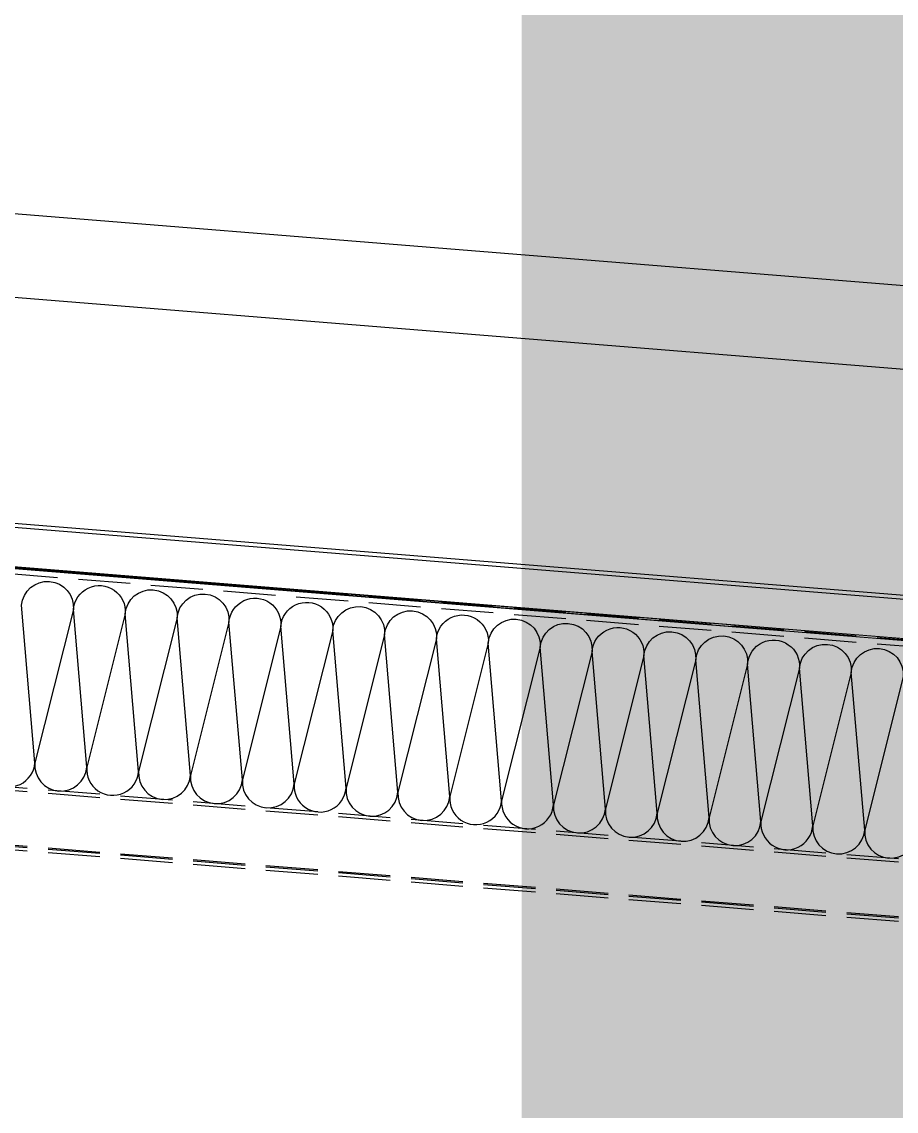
# Model space of a CAD drawing. Extents: x 220580 to 2027826, y -309201 to 71987.
# Drawn here: x 360119.8 to 360329.9, y -153232.1 to -152970.4 of the extents above; entities that cross this region are included whole.
import ezdxf

# ---------------------------------------------------------------- set-up
doc = ezdxf.new("R2010")
doc.units = 0
doc.linetypes.add('DASH', pattern=[0.35, 0.25, -0.1])
doc.linetypes.add('ZN-DASH', pattern=[0.35, 0.25, -0.1])
for name, color, linetype in [('!ZN6-虚线-8', 8, 'ZN-DASH'), ('3索引', 3, 'Continuous'), ('BWM', 8, 'Continuous'), ('SEAMLOK75 - SHEET', 6, 'Continuous')]:
    doc.layers.add(name, color=color, linetype=linetype)
doc.layers.add('屋面板', color=6, linetype='Continuous', lineweight=13)

# ---------------------------------------------------------------- blocks, each defined once
blk = doc.blocks.new('20250908100738', base_point=(-59332.14, -80635.9))
at = {"color": 8, "ltscale": 50}
for p, q in [((-60924.04, -80547.73), (-60065.4, -80617.12)), ((-60924.04, -80549.24), (-60065, -80618.65)), ((-60064.16, -80669.99), (-60924.04, -80600.5)), ((-60064.16, -80670.79), (-60924.04, -80601.31)), ((-60064.16, -80683.93), (-60924.04, -80614.45)), ((-60064.16, -80684.24), (-60924.04, -80614.75)), ((-60064.16, -80685.04), (-60924.04, -80615.55))]:
    blk.add_line(p, q, dxfattribs=at)
at = {"layer": 'BWM', "color": 8}
blk.add_lwpolyline([(-60563.2, -80623.39, 1), (-60550.74, -80624.4), (-60553.95, -80586.53, -1), (-60541.49, -80587.54), (-60550.74, -80624.4, 1), (-60538.28, -80625.41), (-60541.49, -80587.54, -1), (-60529.03, -80588.55), (-60538.28, -80625.41, 1), (-60525.82, -80626.41), (-60529.03, -80588.55, -1), (-60516.57, -80589.55), (-60525.82, -80626.41, 1), (-60513.36, -80627.42), (-60516.57, -80589.55, -1), (-60504.11, -80590.56), (-60513.36, -80627.42, 1), (-60500.9, -80628.43), (-60504.11, -80590.56, -1), (-60491.65, -80591.57), (-60500.9, -80628.43, 1), (-60488.44, -80629.43), (-60491.65, -80591.57, -1), (-60479.19, -80592.58), (-60488.44, -80629.43, 1), (-60475.98, -80630.44), (-60479.19, -80592.58, -1), (-60466.73, -80593.58), (-60475.98, -80630.44, 1), (-60463.52, -80631.45), (-60466.73, -80593.58, -1), (-60454.27, -80594.59), (-60463.52, -80631.45, 1), (-60451.06, -80632.45), (-60454.27, -80594.59, -1), (-60441.81, -80595.6), (-60451.06, -80632.45, 1), (-60438.6, -80633.46), (-60441.81, -80595.6, -1), (-60429.35, -80596.6), (-60438.6, -80633.46, 1), (-60426.15, -80634.47), (-60429.35, -80596.6, -1), (-60416.89, -80597.61), (-60426.15, -80634.47, 1), (-60413.69, -80635.47), (-60416.89, -80597.61, -1), (-60404.43, -80598.62), (-60413.69, -80635.47, 1), (-60401.23, -80636.48), (-60404.43, -80598.62, -1), (-60391.97, -80599.62), (-60401.23, -80636.48, 1), (-60388.77, -80637.49), (-60391.97, -80599.62, -1), (-60379.52, -80600.63), (-60388.77, -80637.49, 1), (-60376.31, -80638.49), (-60379.52, -80600.63, -1), (-60367.06, -80601.64), (-60376.31, -80638.49, 1), (-60363.85, -80639.5), (-60367.06, -80601.64, -1), (-60354.6, -80602.64), (-60363.85, -80639.5, 1), (-60351.39, -80640.51), (-60354.6, -80602.64, -1), (-60342.14, -80603.65), (-60351.39, -80640.51, 1), (-60338.93, -80641.51)], format="xyb", dxfattribs=at)
at = {"layer": 'SEAMLOK75 - SHEET', "color": 8, "ltscale": 1000}
for p, q in [((-59843.16, -80550.13, 0), (-60924.04, -80462.78, 0)), ((-59844.77, -80570.06, 0), (-60924.04, -80482.85, 0)), ((-60924.04, -80537.03, 0), (-59849.12, -80623.89, 0)), ((-60924.04, -80538.03, 0), (-59849.2, -80624.88, 0))]:
    blk.add_line(p, q, dxfattribs=at)
at = {"layer": '屋面板', "color": 8, "const_width": 0.7}
blk.add_lwpolyline([(-60065.4, -80617.12), (-60924.04, -80547.73)], close=True, dxfattribs=at)
blk = doc.blocks.new('20250829153651')
at = {"layer": '!ZN6-虚线-8', "color": 8, "linetype": 'ZN-DASH', "ltscale": 70}
blk.add_blockref('20250908100738', (-3.98, 12219.43), dxfattribs=at)

msp = doc.modelspace()

# ---------------------------------------------------------------- linework, layer by layer
at = {"layer": '3索引', "linetype": 'DASH', "ltscale": 1000, "const_width": 100, "elevation": 0}
msp.add_lwpolyline([(360489.91, -152450.14), (361990.24, -152450.14, -0.414214), (362190.24, -152650.14), (362190.24, -154590.78, -0.414214), (361990.24, -154790.78), (360489.91, -154790.78, -0.414214), (360289.91, -154590.78), (360289.91, -152650.14, -0.414214)], format="xyb", close=True, dxfattribs=at)

# ---------------------------------------------------------------- next in the draw order: block references
at = {"ltscale": 30}
msp.add_blockref('20250829153651', (361345.56, -165379.35), dxfattribs=at)

doc.saveas('drawing.dxf')
